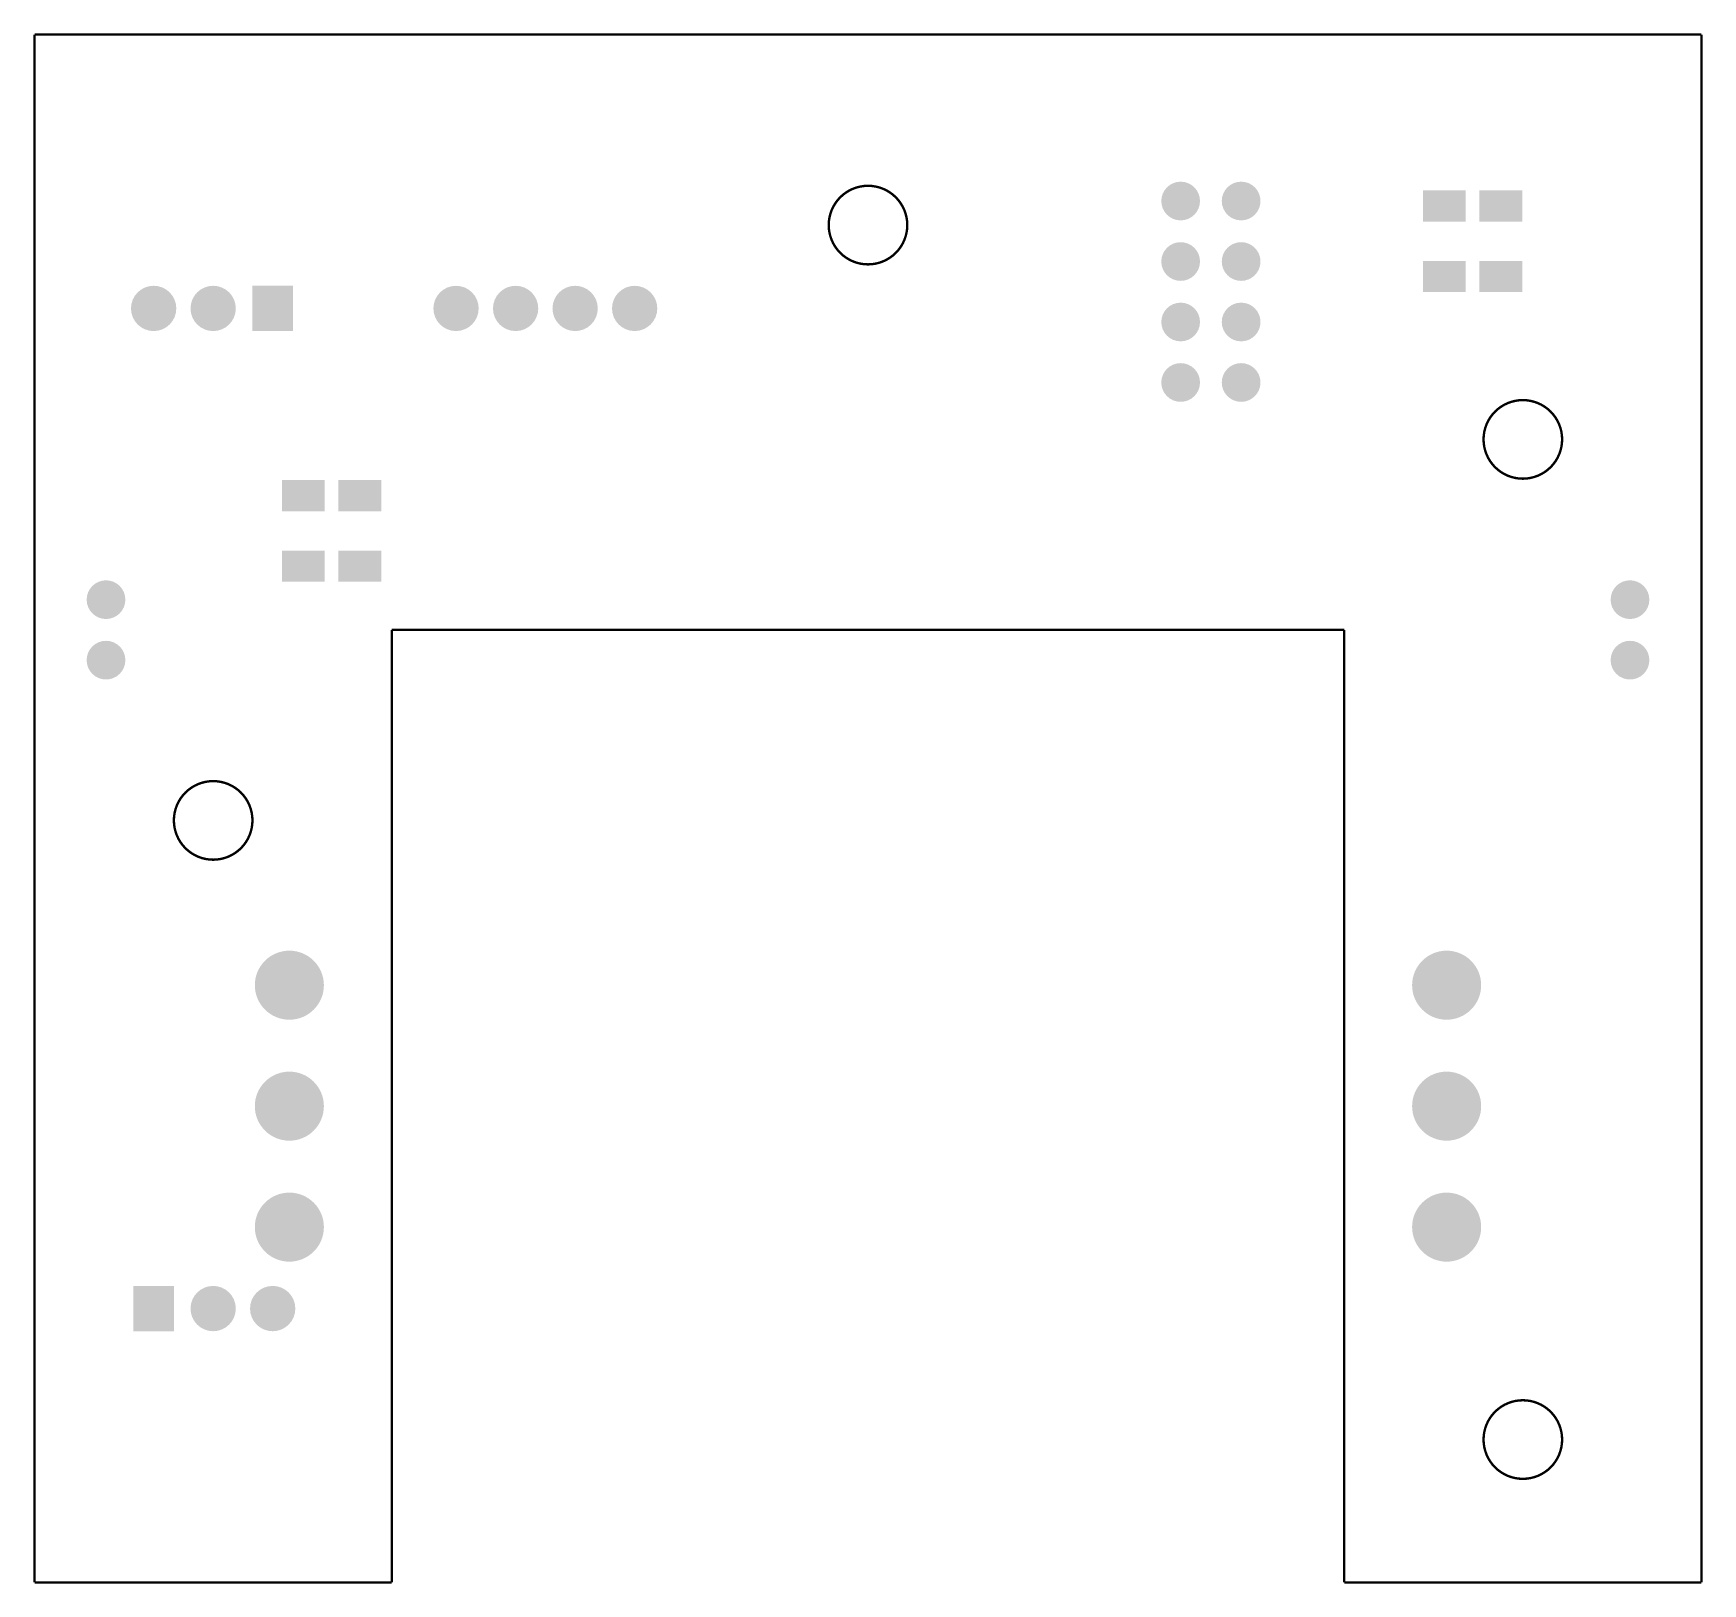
# Model space of a CAD drawing. Header units: millimetres. Extents: x -0.1 to 70, y -0.1 to 65.1.
import ezdxf

# ---------------------------------------------------------------- set-up
doc = ezdxf.new("R2010")
doc.units = ezdxf.units.MM
doc.header["$MEASUREMENT"] = 0
for name, color, linetype, true_color in [('Board-Outline-Layer', 7, 'Continuous', 0xff00ff), ('Bottom-Layer', 7, 'Continuous', 0x0000ff), ('Bottom-Paste-Mask-Layer', 7, 'Continuous', 0x800000), ('Bottom-Solder-Mask-Layer', 7, 'Continuous', 0xaa00ff), ('Top-Layer', 7, 'Continuous', 0xff0000), ('Top-Paste-Mask-Layer', 7, 'Continuous', 0x808080), ('Top-Solder-Mask-Layer', 7, 'Continuous', 0x800080)]:
    doc.layers.add(name, color=color, linetype=linetype, true_color=true_color)

msp = doc.modelspace()

# ---------------------------------------------------------------- hatches: boundary and pattern name
at = {"layer": 'Bottom-Layer'}
for points in [[(47.368, 58.01, 1), (48.892, 58.01, 1)], [(49.908, 58.01, 1), (51.432, 58.01, 1)], [(47.368, 55.47, 1), (48.892, 55.47, 1)], [(49.908, 55.47, 1), (51.432, 55.47, 1)], [(4.1, 53.5, 1), (5.901, 53.5, 1)], [(6.6, 53.5, 1), (8.4, 53.5, 1)], [(9.199, 52.6), (9.199, 54.4), (10.799, 54.4), (10.799, 52.6)], [(16.8, 53.5, 1), (18.6, 53.5, 1)], [(19.302, 53.5, 1), (21.102, 53.5, 1)], [(21.801, 53.5, 1), (23.601, 53.5, 1)], [(24.3, 53.5, 1), (26.1, 53.5, 1)], [(47.368, 52.93, 1), (48.892, 52.93, 1)], [(49.908, 52.93, 1), (51.432, 52.93, 1)], [(47.368, 50.39, 1), (48.892, 50.39, 1)], [(49.908, 50.39, 1), (51.432, 50.39, 1)], [(2.238, 41.27, 1), (3.762, 41.27, 1)], [(66.238, 41.27, 1), (67.762, 41.27, 1)], [(2.238, 38.73, 1), (3.762, 38.73, 1)], [(66.238, 38.73, 1), (67.762, 38.73, 1)], [(9.3, 25.08, 1), (12.1, 25.08, 1)], [(57.9, 25.08, 1), (60.7, 25.08, 1)], [(9.3, 20, 1), (12.1, 20, 1)], [(57.9, 20, 1), (60.7, 20, 1)], [(9.3, 14.92, 1), (12.1, 14.92, 1)], [(57.9, 14.92, 1), (60.7, 14.92, 1)], [(5.801, 12.4), (5.801, 10.6), (4.201, 10.6), (4.201, 12.4)], [(6.6, 11.5, 1), (8.4, 11.5, 1)], [(9.099, 11.5, 1), (10.9, 11.5, 1)]]:
    msp.add_hatch(color=256, dxfattribs=at).paths.add_polyline_path(points)
at = {"layer": 'Bottom-Paste-Mask-Layer'}
for points in [[(47.368, 58.01, 1), (48.892, 58.01, 1)], [(49.908, 58.01, 1), (51.432, 58.01, 1)], [(47.368, 55.47, 1), (48.892, 55.47, 1)], [(49.908, 55.47, 1), (51.432, 55.47, 1)], [(4.1, 53.5, 1), (5.901, 53.5, 1)], [(6.6, 53.5, 1), (8.4, 53.5, 1)], [(9.199, 52.6), (9.199, 54.4), (10.799, 54.4), (10.799, 52.6)], [(16.8, 53.5, 1), (18.6, 53.5, 1)], [(19.302, 53.5, 1), (21.102, 53.5, 1)], [(21.801, 53.5, 1), (23.601, 53.5, 1)], [(24.3, 53.5, 1), (26.1, 53.5, 1)], [(47.368, 52.93, 1), (48.892, 52.93, 1)], [(49.908, 52.93, 1), (51.432, 52.93, 1)], [(47.368, 50.39, 1), (48.892, 50.39, 1)], [(49.908, 50.39, 1), (51.432, 50.39, 1)], [(2.238, 41.27, 1), (3.762, 41.27, 1)], [(66.238, 41.27, 1), (67.762, 41.27, 1)], [(2.238, 38.73, 1), (3.762, 38.73, 1)], [(66.238, 38.73, 1), (67.762, 38.73, 1)], [(9.3, 25.08, 1), (12.1, 25.08, 1)], [(57.9, 25.08, 1), (60.7, 25.08, 1)], [(9.3, 20, 1), (12.1, 20, 1)], [(57.9, 20, 1), (60.7, 20, 1)], [(9.3, 14.92, 1), (12.1, 14.92, 1)], [(57.9, 14.92, 1), (60.7, 14.92, 1)], [(5.801, 12.4), (5.801, 10.6), (4.201, 10.6), (4.201, 12.4)], [(6.6, 11.5, 1), (8.4, 11.5, 1)], [(9.099, 11.5, 1), (10.9, 11.5, 1)]]:
    msp.add_hatch(color=256, dxfattribs=at).paths.add_polyline_path(points)
at = {"layer": 'Bottom-Solder-Mask-Layer'}
for points in [[(47.317, 58.01, 1), (48.943, 58.01, 1)], [(49.857, 58.01, 1), (51.483, 58.01, 1)], [(47.317, 55.47, 1), (48.943, 55.47, 1)], [(49.857, 55.47, 1), (51.483, 55.47, 1)], [(4.049, 53.5, 1), (5.952, 53.5, 1)], [(6.549, 53.5, 1), (8.451, 53.5, 1)], [(9.148, 52.549), (9.148, 54.451), (10.85, 54.451), (10.85, 52.549)], [(16.749, 53.5, 1), (18.65, 53.5, 1)], [(19.251, 53.5, 1), (21.152, 53.5, 1)], [(21.75, 53.5, 1), (23.652, 53.5, 1)], [(24.25, 53.5, 1), (26.151, 53.5, 1)], [(47.317, 52.93, 1), (48.943, 52.93, 1)], [(49.857, 52.93, 1), (51.483, 52.93, 1)], [(47.317, 50.39, 1), (48.943, 50.39, 1)], [(49.857, 50.39, 1), (51.483, 50.39, 1)], [(2.187, 41.27, 1), (3.813, 41.27, 1)], [(66.187, 41.27, 1), (67.813, 41.27, 1)], [(2.187, 38.73, 1), (3.813, 38.73, 1)], [(66.187, 38.73, 1), (67.813, 38.73, 1)], [(9.25, 25.08, 1), (12.15, 25.08, 1)], [(57.85, 25.08, 1), (60.75, 25.08, 1)], [(9.25, 20, 1), (12.15, 20, 1)], [(57.85, 20, 1), (60.75, 20, 1)], [(9.25, 14.92, 1), (12.15, 14.92, 1)], [(57.85, 14.92, 1), (60.75, 14.92, 1)], [(5.852, 12.451), (5.852, 10.549), (4.15, 10.549), (4.15, 12.451)], [(6.549, 11.5, 1), (8.451, 11.5, 1)], [(9.048, 11.5, 1), (10.951, 11.5, 1)]]:
    msp.add_hatch(color=256, dxfattribs=at).paths.add_polyline_path(points)
at = {"layer": 'Top-Layer'}
for points in [[(47.368, 58.01, 1), (48.892, 58.01, 1)], [(49.908, 58.01, 1), (51.432, 58.01, 1)], [(60.053, 57.195), (58.352, 57.195), (58.352, 58.403), (60.053, 58.403)], [(62.422, 57.195), (60.721, 57.195), (60.721, 58.403), (62.422, 58.403)], [(47.368, 55.47, 1), (48.892, 55.47, 1)], [(49.908, 55.47, 1), (51.432, 55.47, 1)], [(60.053, 54.238), (58.352, 54.238), (58.352, 55.445), (60.053, 55.445)], [(62.422, 54.238), (60.721, 54.238), (60.721, 55.445), (62.422, 55.445)], [(4.1, 53.5, 1), (5.901, 53.5, 1)], [(6.6, 53.5, 1), (8.4, 53.5, 1)], [(9.199, 52.6), (9.199, 54.4), (10.799, 54.4), (10.799, 52.6)], [(16.8, 53.5, 1), (18.6, 53.5, 1)], [(19.302, 53.5, 1), (21.102, 53.5, 1)], [(21.801, 53.5, 1), (23.601, 53.5, 1)], [(24.3, 53.5, 1), (26.1, 53.5, 1)], [(47.368, 52.93, 1), (48.892, 52.93, 1)], [(49.908, 52.93, 1), (51.432, 52.93, 1)], [(47.368, 50.39, 1), (48.892, 50.39, 1)], [(49.908, 50.39, 1), (51.432, 50.39, 1)], [(12.138, 45.032), (10.437, 45.032), (10.437, 46.239), (12.138, 46.239)], [(14.51, 45.032), (12.809, 45.032), (12.809, 46.239), (14.51, 46.239)], [(12.138, 42.074), (10.437, 42.074), (10.437, 43.282), (12.138, 43.282)], [(14.51, 42.074), (12.809, 42.074), (12.809, 43.282), (14.51, 43.282)], [(2.238, 41.27, 1), (3.762, 41.27, 1)], [(66.238, 41.27, 1), (67.762, 41.27, 1)], [(2.238, 38.73, 1), (3.762, 38.73, 1)], [(66.238, 38.73, 1), (67.762, 38.73, 1)], [(9.3, 25.08, 1), (12.1, 25.08, 1)], [(57.9, 25.08, 1), (60.7, 25.08, 1)], [(9.3, 20, 1), (12.1, 20, 1)], [(57.9, 20, 1), (60.7, 20, 1)], [(9.3, 14.92, 1), (12.1, 14.92, 1)], [(57.9, 14.92, 1), (60.7, 14.92, 1)], [(5.801, 12.4), (5.801, 10.6), (4.201, 10.6), (4.201, 12.4)], [(6.6, 11.5, 1), (8.4, 11.5, 1)], [(9.099, 11.5, 1), (10.9, 11.5, 1)]]:
    msp.add_hatch(color=256, dxfattribs=at).paths.add_polyline_path(points)
at = {"layer": 'Top-Paste-Mask-Layer'}
for points in [[(47.368, 58.01, 1), (48.892, 58.01, 1)], [(49.908, 58.01, 1), (51.432, 58.01, 1)], [(47.368, 55.47, 1), (48.892, 55.47, 1)], [(49.908, 55.47, 1), (51.432, 55.47, 1)], [(4.1, 53.5, 1), (5.901, 53.5, 1)], [(6.6, 53.5, 1), (8.4, 53.5, 1)], [(9.199, 52.6), (9.199, 54.4), (10.799, 54.4), (10.799, 52.6)], [(16.8, 53.5, 1), (18.6, 53.5, 1)], [(19.302, 53.5, 1), (21.102, 53.5, 1)], [(21.801, 53.5, 1), (23.601, 53.5, 1)], [(24.3, 53.5, 1), (26.1, 53.5, 1)], [(47.368, 52.93, 1), (48.892, 52.93, 1)], [(49.908, 52.93, 1), (51.432, 52.93, 1)], [(47.368, 50.39, 1), (48.892, 50.39, 1)], [(49.908, 50.39, 1), (51.432, 50.39, 1)], [(2.238, 41.27, 1), (3.762, 41.27, 1)], [(66.238, 41.27, 1), (67.762, 41.27, 1)], [(2.238, 38.73, 1), (3.762, 38.73, 1)], [(66.238, 38.73, 1), (67.762, 38.73, 1)], [(9.3, 25.08, 1), (12.1, 25.08, 1)], [(57.9, 25.08, 1), (60.7, 25.08, 1)], [(9.3, 20, 1), (12.1, 20, 1)], [(57.9, 20, 1), (60.7, 20, 1)], [(9.3, 14.92, 1), (12.1, 14.92, 1)], [(57.9, 14.92, 1), (60.7, 14.92, 1)], [(5.801, 12.4), (5.801, 10.6), (4.201, 10.6), (4.201, 12.4)], [(6.6, 11.5, 1), (8.4, 11.5, 1)], [(9.099, 11.5, 1), (10.9, 11.5, 1)]]:
    msp.add_hatch(color=256, dxfattribs=at).paths.add_polyline_path(points)
at = {"layer": 'Top-Solder-Mask-Layer'}
for points in [[(47.317, 58.01, 1), (48.943, 58.01, 1)], [(49.857, 58.01, 1), (51.483, 58.01, 1)], [(60.104, 57.144), (58.302, 57.144), (58.302, 58.454), (60.104, 58.454)], [(62.473, 57.144), (60.67, 57.144), (60.67, 58.454), (62.473, 58.454)], [(47.317, 55.47, 1), (48.943, 55.47, 1)], [(49.857, 55.47, 1), (51.483, 55.47, 1)], [(60.104, 54.187), (58.302, 54.187), (58.302, 55.496), (60.104, 55.496)], [(62.473, 54.187), (60.67, 54.187), (60.67, 55.496), (62.473, 55.496)], [(4.049, 53.5, 1), (5.952, 53.5, 1)], [(6.549, 53.5, 1), (8.451, 53.5, 1)], [(9.148, 52.549), (9.148, 54.451), (10.85, 54.451), (10.85, 52.549)], [(16.749, 53.5, 1), (18.65, 53.5, 1)], [(19.251, 53.5, 1), (21.152, 53.5, 1)], [(21.75, 53.5, 1), (23.652, 53.5, 1)], [(24.25, 53.5, 1), (26.151, 53.5, 1)], [(47.317, 52.93, 1), (48.943, 52.93, 1)], [(49.857, 52.93, 1), (51.483, 52.93, 1)], [(47.317, 50.39, 1), (48.943, 50.39, 1)], [(49.857, 50.39, 1), (51.483, 50.39, 1)], [(12.189, 44.981), (10.386, 44.981), (10.386, 46.29), (12.189, 46.29)], [(14.56, 44.981), (12.758, 44.981), (12.758, 46.29), (14.56, 46.29)], [(12.189, 42.023), (10.386, 42.023), (10.386, 43.332), (12.189, 43.332)], [(14.56, 42.023), (12.758, 42.023), (12.758, 43.332), (14.56, 43.332)], [(2.187, 41.27, 1), (3.813, 41.27, 1)], [(66.187, 41.27, 1), (67.813, 41.27, 1)], [(2.187, 38.73, 1), (3.813, 38.73, 1)], [(66.187, 38.73, 1), (67.813, 38.73, 1)], [(9.25, 25.08, 1), (12.15, 25.08, 1)], [(57.85, 25.08, 1), (60.75, 25.08, 1)], [(9.25, 20, 1), (12.15, 20, 1)], [(57.85, 20, 1), (60.75, 20, 1)], [(9.25, 14.92, 1), (12.15, 14.92, 1)], [(57.85, 14.92, 1), (60.75, 14.92, 1)], [(5.852, 12.451), (5.852, 10.549), (4.15, 10.549), (4.15, 12.451)], [(6.549, 11.5, 1), (8.451, 11.5, 1)], [(9.048, 11.5, 1), (10.951, 11.5, 1)]]:
    msp.add_hatch(color=256, dxfattribs=at).paths.add_polyline_path(points)

# ---------------------------------------------------------------- linework, layer by layer
at = {"layer": 'Board-Outline-Layer', "const_width": 0.1}
for points in [[(0, 65), (0, 0)], [(70, 65), (0, 65)], [(70, 0), (70, 65)], [(15, 40), (15, 0)], [(15, 40), (55, 40)], [(55, 40), (55, 0)], [(0, 0), (15, 0)], [(70, 0), (55, 0)]]:
    msp.add_lwpolyline(points, dxfattribs=at)
for points in [[(33.35, 57, 1), (36.65, 57), (36.65, 57, 1), (33.35, 57)], [(60.85, 48, 1), (64.15, 48), (64.15, 48, 1), (60.85, 48)], [(5.85, 32, 1), (9.15, 32), (9.15, 32, 1), (5.85, 32)], [(60.85, 6, 1), (64.15, 6), (64.15, 6, 1), (60.85, 6)]]:
    msp.add_lwpolyline(points, format="xyb", dxfattribs=at)

doc.saveas('drawing.dxf')
